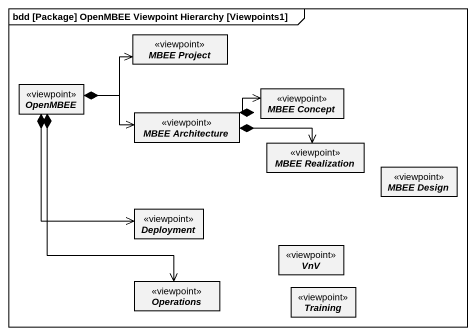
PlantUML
@startuml
mainframe bdd [Package] OpenMBEE Viewpoint Hierarchy [Viewpoints1]
hide circle
hide empty members
abstract class "MBEE Project" as MBEE_Project <<viewpoint>>
abstract class OpenMBEE <<viewpoint>>
abstract class "MBEE Architecture" as MBEE_Architecture <<viewpoint>>
abstract class "MBEE Concept" as MBEE_Concept <<viewpoint>>
abstract class "MBEE Realization" as MBEE_Realization <<viewpoint>>
abstract class "MBEE Design" as MBEE_Design <<viewpoint>>
abstract class Deployment <<viewpoint>>
abstract class VnV <<viewpoint>>
abstract class Operations <<viewpoint>>
abstract class Training <<viewpoint>>
OpenMBEE *-right-> MBEE_Project
OpenMBEE *-right-> MBEE_Architecture
OpenMBEE *--> Deployment
OpenMBEE *--> Operations
MBEE_Architecture *-right-> MBEE_Concept
MBEE_Architecture *-right-> MBEE_Realization
@enduml
